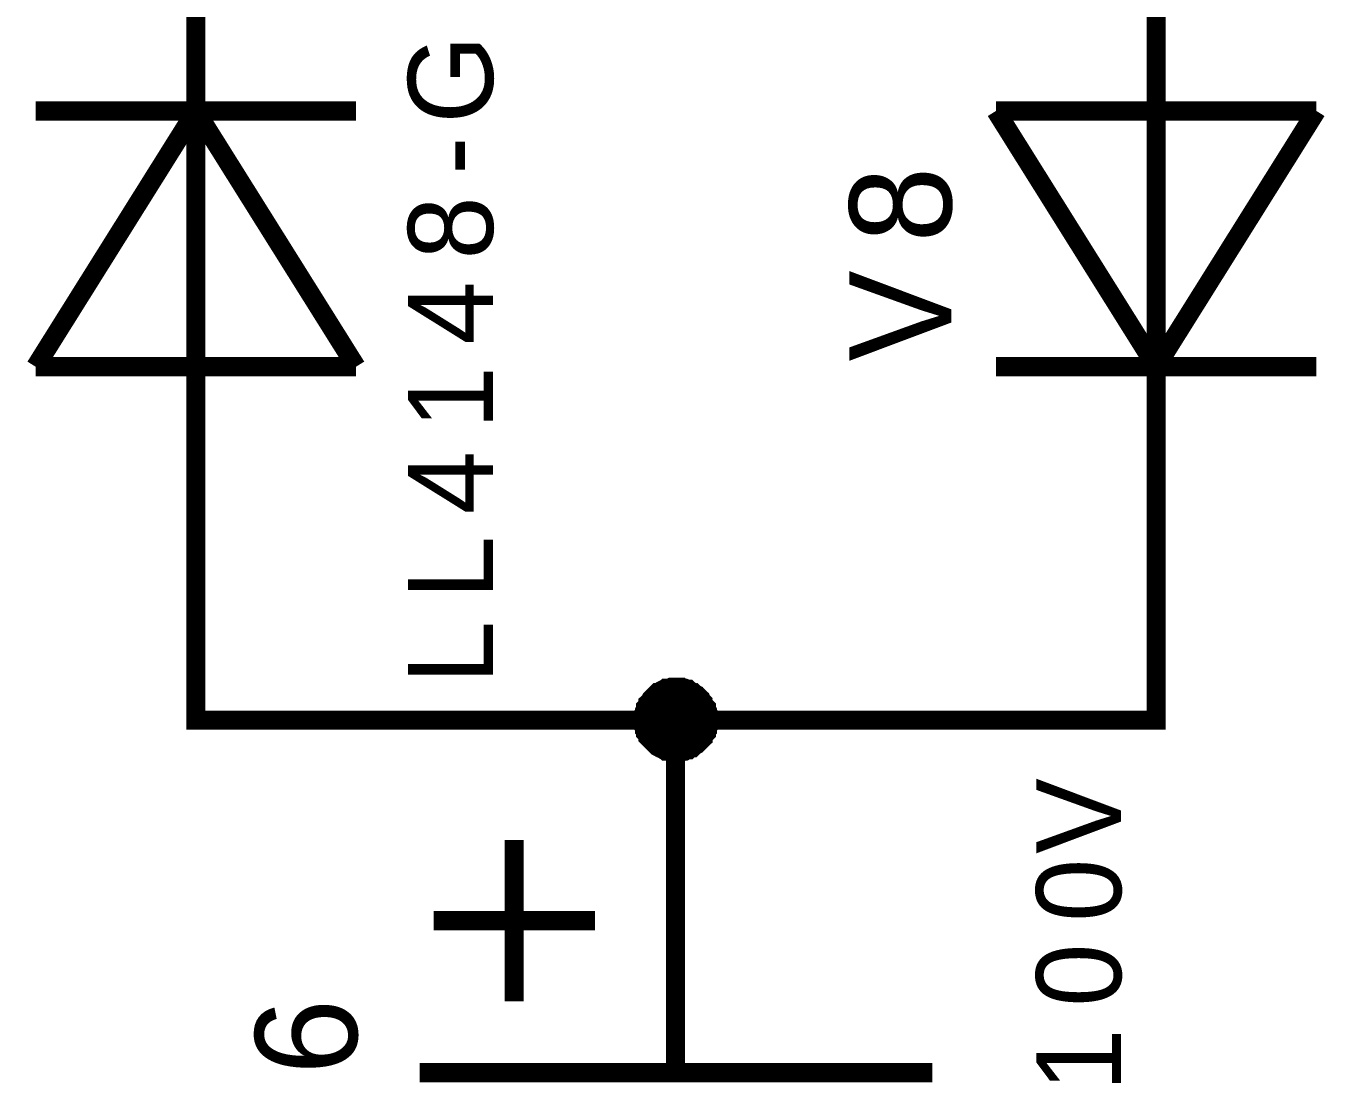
# Model space of a CAD drawing. Header units: millimetres. Extents: x 0 to 420, y 0 to 297.
# Drawn here: x 307.32 to 327.6, y 114.32 to 130.82 of the extents above; entities that cross this region are included whole.
import ezdxf

# ---------------------------------------------------------------- set-up
doc = ezdxf.new("R2010")
doc.units = ezdxf.units.MM
doc.layers.add('Sheet', color=255, linetype='Continuous')

msp = doc.modelspace()

# ---------------------------------------------------------------- linework, layer by layer
at = {"layer": 'Sheet'}
for points, const_width in [([(309.968, 129.987), (309.968, 132.488)], 0.3), ([(324.947, 129.987), (324.947, 132.488)], 0.3), ([(309.968, 124.986), (309.968, 129.987)], 0.3), ([(324.947, 129.987), (324.947, 124.986)], 0.3), ([(309.968, 129.49), (307.469, 125.5)], 0.3), ([(307.469, 129.49), (312.468, 129.49)], 0.3), ([(312.468, 125.5), (309.968, 129.49)], 0.3), ([(327.446, 129.49), (322.448, 129.49)], 0.3), ([(322.448, 129.49), (324.947, 125.5)], 0.3), ([(324.947, 125.5), (327.446, 129.49)], 0.3), ([(307.469, 125.5), (312.468, 125.5)], 0.3), ([(327.446, 125.5), (322.448, 125.5)], 0.3), ([(309.968, 124.986), (309.968, 122.486)], 0.3), ([(324.947, 124.986), (324.947, 122.486)], 0.3), ([(309.968, 122.486), (309.968, 119.986), (317.45, 119.986), (324.947, 119.986), (324.947, 122.486)], 0.3), ([(316.953, 119.986), (316.953, 120.019), (316.953, 120.035), (316.953, 120.068), (316.97, 120.085), (316.97, 120.118), (316.97, 120.135), (316.986, 120.168), (316.986, 120.184), (317.003, 120.201), (317.019, 120.234), (317.019, 120.251), (317.036, 120.267), (317.052, 120.284), (317.069, 120.317), (317.085, 120.333), (317.102, 120.35), (317.119, 120.366), (317.135, 120.383), (317.152, 120.4), (317.168, 120.416), (317.201, 120.416), (317.218, 120.433), (317.234, 120.449), (317.267, 120.466), (317.284, 120.466), (317.301, 120.482), (317.334, 120.482), (317.35, 120.482), (317.383, 120.499), (317.4, 120.499), (317.433, 120.499), (317.45, 120.499)], 0.3), ([(316.953, 119.986), (316.953, 120.019), (316.953, 120.035), (316.953, 120.068), (316.97, 120.085), (316.97, 120.118), (316.97, 120.135), (316.986, 120.168), (316.986, 120.184), (317.003, 120.201), (317.019, 120.234), (317.019, 120.251), (317.036, 120.267), (317.052, 120.284), (317.069, 120.317), (317.085, 120.333), (317.102, 120.35), (317.119, 120.366), (317.135, 120.383), (317.152, 120.4), (317.168, 120.416), (317.201, 120.416), (317.218, 120.433), (317.234, 120.449), (317.267, 120.466), (317.284, 120.466), (317.301, 120.482), (317.334, 120.482), (317.35, 120.482), (317.383, 120.499), (317.4, 120.499), (317.433, 120.499), (317.45, 120.499)], 0.3), ([(316.953, 119.986), (316.953, 120.019), (316.953, 120.035), (316.953, 120.068), (316.97, 120.085), (316.97, 120.118), (316.97, 120.135), (316.986, 120.168), (316.986, 120.184), (317.003, 120.201), (317.019, 120.234), (317.019, 120.251), (317.036, 120.267), (317.052, 120.284), (317.069, 120.317), (317.085, 120.333), (317.102, 120.35), (317.119, 120.366), (317.135, 120.383), (317.152, 120.4), (317.168, 120.416), (317.201, 120.416), (317.218, 120.433), (317.234, 120.449), (317.267, 120.466), (317.284, 120.466), (317.301, 120.482), (317.334, 120.482), (317.35, 120.482), (317.383, 120.499), (317.4, 120.499), (317.433, 120.499), (317.45, 120.499)], 0.3), ([(316.953, 119.986), (316.953, 120.019), (316.953, 120.035), (316.953, 120.068), (316.97, 120.085), (316.97, 120.118), (316.97, 120.135), (316.986, 120.168), (316.986, 120.184), (317.003, 120.201), (317.019, 120.234), (317.019, 120.251), (317.036, 120.267), (317.052, 120.284), (317.069, 120.317), (317.085, 120.333), (317.102, 120.35), (317.119, 120.366), (317.135, 120.383), (317.152, 120.4), (317.168, 120.416), (317.201, 120.416), (317.218, 120.433), (317.234, 120.449), (317.267, 120.466), (317.284, 120.466), (317.301, 120.482), (317.334, 120.482), (317.35, 120.482), (317.383, 120.499), (317.4, 120.499), (317.433, 120.499), (317.45, 120.499)], 0.3), ([(317.45, 120.499), (317.45, 120.499)], 0.3), ([(317.45, 120.499), (317.483, 120.499), (317.499, 120.499), (317.532, 120.499), (317.549, 120.482), (317.582, 120.482), (317.599, 120.482), (317.632, 120.466), (317.648, 120.466), (317.665, 120.449), (317.698, 120.433), (317.714, 120.416), (317.731, 120.416), (317.747, 120.4), (317.781, 120.383), (317.797, 120.366), (317.814, 120.35), (317.83, 120.333), (317.847, 120.317), (317.863, 120.284), (317.88, 120.267), (317.88, 120.251), (317.896, 120.234), (317.913, 120.201), (317.93, 120.184), (317.93, 120.168), (317.946, 120.135), (317.946, 120.118), (317.946, 120.085), (317.963, 120.068), (317.963, 120.035), (317.963, 120.019), (317.963, 119.986)], 0.3), ([(317.45, 120.499), (317.45, 120.499)], 0.3), ([(317.45, 120.499), (317.483, 120.499), (317.499, 120.499), (317.532, 120.499), (317.549, 120.482), (317.582, 120.482), (317.599, 120.482), (317.632, 120.466), (317.648, 120.466), (317.665, 120.449), (317.698, 120.433), (317.714, 120.416), (317.731, 120.416), (317.747, 120.4), (317.781, 120.383), (317.797, 120.366), (317.814, 120.35), (317.83, 120.333), (317.847, 120.317), (317.863, 120.284), (317.88, 120.267), (317.88, 120.251), (317.896, 120.234), (317.913, 120.201), (317.93, 120.184), (317.93, 120.168), (317.946, 120.135), (317.946, 120.118), (317.946, 120.085), (317.963, 120.068), (317.963, 120.035), (317.963, 120.019), (317.963, 119.986)], 0.3), ([(317.45, 120.499), (317.45, 120.499)], 0.3), ([(317.45, 120.499), (317.483, 120.499), (317.499, 120.499), (317.532, 120.499), (317.549, 120.482), (317.582, 120.482), (317.599, 120.482), (317.632, 120.466), (317.648, 120.466), (317.665, 120.449), (317.698, 120.433), (317.714, 120.416), (317.731, 120.416), (317.747, 120.4), (317.781, 120.383), (317.797, 120.366), (317.814, 120.35), (317.83, 120.333), (317.847, 120.317), (317.863, 120.284), (317.88, 120.267), (317.88, 120.251), (317.896, 120.234), (317.913, 120.201), (317.93, 120.184), (317.93, 120.168), (317.946, 120.135), (317.946, 120.118), (317.946, 120.085), (317.963, 120.068), (317.963, 120.035), (317.963, 120.019), (317.963, 119.986)], 0.3), ([(317.45, 120.499), (317.45, 120.499)], 0.3), ([(317.45, 120.499), (317.483, 120.499), (317.499, 120.499), (317.532, 120.499), (317.549, 120.482), (317.582, 120.482), (317.599, 120.482), (317.632, 120.466), (317.648, 120.466), (317.665, 120.449), (317.698, 120.433), (317.714, 120.416), (317.731, 120.416), (317.747, 120.4), (317.781, 120.383), (317.797, 120.366), (317.814, 120.35), (317.83, 120.333), (317.847, 120.317), (317.863, 120.284), (317.88, 120.267), (317.88, 120.251), (317.896, 120.234), (317.913, 120.201), (317.93, 120.184), (317.93, 120.168), (317.946, 120.135), (317.946, 120.118), (317.946, 120.085), (317.963, 120.068), (317.963, 120.035), (317.963, 120.019), (317.963, 119.986)], 0.3), ([(316.953, 119.986), (316.953, 120.019), (316.953, 120.035), (316.953, 120.068), (316.97, 120.085), (316.97, 120.118), (316.97, 120.135), (316.986, 120.168), (316.986, 120.184), (317.003, 120.201), (317.019, 120.234), (317.019, 120.251), (317.036, 120.267), (317.052, 120.284), (317.069, 120.317), (317.085, 120.333), (317.102, 120.35), (317.119, 120.366), (317.135, 120.383), (317.152, 120.4), (317.168, 120.416), (317.201, 120.416), (317.218, 120.433), (317.234, 120.449), (317.267, 120.466), (317.284, 120.466), (317.301, 120.482), (317.334, 120.482), (317.35, 120.482), (317.383, 120.499), (317.4, 120.499), (317.433, 120.499), (317.45, 120.499)], 0.0991), ([(316.953, 119.986), (316.953, 120.019), (316.953, 120.035), (316.953, 120.068), (316.97, 120.085), (316.97, 120.118), (316.97, 120.135), (316.986, 120.168), (316.986, 120.184), (317.003, 120.201), (317.019, 120.234), (317.019, 120.251), (317.036, 120.267), (317.052, 120.284), (317.069, 120.317), (317.085, 120.333), (317.102, 120.35), (317.119, 120.366), (317.135, 120.383), (317.152, 120.4), (317.168, 120.416), (317.201, 120.416), (317.218, 120.433), (317.234, 120.449), (317.267, 120.466), (317.284, 120.466), (317.301, 120.482), (317.334, 120.482), (317.35, 120.482), (317.383, 120.499), (317.4, 120.499), (317.433, 120.499), (317.45, 120.499)], 0.0991), ([(316.953, 119.986), (316.953, 120.019), (316.953, 120.035), (316.953, 120.068), (316.97, 120.085), (316.97, 120.118), (316.97, 120.135), (316.986, 120.168), (316.986, 120.184), (317.003, 120.201), (317.019, 120.234), (317.019, 120.251), (317.036, 120.267), (317.052, 120.284), (317.069, 120.317), (317.085, 120.333), (317.102, 120.35), (317.119, 120.366), (317.135, 120.383), (317.152, 120.4), (317.168, 120.416), (317.201, 120.416), (317.218, 120.433), (317.234, 120.449), (317.267, 120.466), (317.284, 120.466), (317.301, 120.482), (317.334, 120.482), (317.35, 120.482), (317.383, 120.499), (317.4, 120.499), (317.433, 120.499), (317.45, 120.499)], 0.0991), ([(316.953, 119.986), (316.953, 120.019), (316.953, 120.035), (316.953, 120.068), (316.97, 120.085), (316.97, 120.118), (316.97, 120.135), (316.986, 120.168), (316.986, 120.184), (317.003, 120.201), (317.019, 120.234), (317.019, 120.251), (317.036, 120.267), (317.052, 120.284), (317.069, 120.317), (317.085, 120.333), (317.102, 120.35), (317.119, 120.366), (317.135, 120.383), (317.152, 120.4), (317.168, 120.416), (317.201, 120.416), (317.218, 120.433), (317.234, 120.449), (317.267, 120.466), (317.284, 120.466), (317.301, 120.482), (317.334, 120.482), (317.35, 120.482), (317.383, 120.499), (317.4, 120.499), (317.433, 120.499), (317.45, 120.499)], 0.0991), ([(317.45, 120.499), (317.45, 120.499)], 0.0991), ([(317.45, 120.499), (317.483, 120.499), (317.499, 120.499), (317.532, 120.499), (317.549, 120.482), (317.582, 120.482), (317.599, 120.482), (317.632, 120.466), (317.648, 120.466), (317.665, 120.449), (317.698, 120.433), (317.714, 120.416), (317.731, 120.416), (317.747, 120.4), (317.781, 120.383), (317.797, 120.366), (317.814, 120.35), (317.83, 120.333), (317.847, 120.317), (317.863, 120.284), (317.88, 120.267), (317.88, 120.251), (317.896, 120.234), (317.913, 120.201), (317.93, 120.184), (317.93, 120.168), (317.946, 120.135), (317.946, 120.118), (317.946, 120.085), (317.963, 120.068), (317.963, 120.035), (317.963, 120.019), (317.963, 119.986)], 0.0991), ([(317.45, 120.499), (317.45, 120.499)], 0.0991), ([(317.45, 120.499), (317.483, 120.499), (317.499, 120.499), (317.532, 120.499), (317.549, 120.482), (317.582, 120.482), (317.599, 120.482), (317.632, 120.466), (317.648, 120.466), (317.665, 120.449), (317.698, 120.433), (317.714, 120.416), (317.731, 120.416), (317.747, 120.4), (317.781, 120.383), (317.797, 120.366), (317.814, 120.35), (317.83, 120.333), (317.847, 120.317), (317.863, 120.284), (317.88, 120.267), (317.88, 120.251), (317.896, 120.234), (317.913, 120.201), (317.93, 120.184), (317.93, 120.168), (317.946, 120.135), (317.946, 120.118), (317.946, 120.085), (317.963, 120.068), (317.963, 120.035), (317.963, 120.019), (317.963, 119.986)], 0.0991), ([(317.45, 120.499), (317.45, 120.499)], 0.0991), ([(317.45, 120.499), (317.483, 120.499), (317.499, 120.499), (317.532, 120.499), (317.549, 120.482), (317.582, 120.482), (317.599, 120.482), (317.632, 120.466), (317.648, 120.466), (317.665, 120.449), (317.698, 120.433), (317.714, 120.416), (317.731, 120.416), (317.747, 120.4), (317.781, 120.383), (317.797, 120.366), (317.814, 120.35), (317.83, 120.333), (317.847, 120.317), (317.863, 120.284), (317.88, 120.267), (317.88, 120.251), (317.896, 120.234), (317.913, 120.201), (317.93, 120.184), (317.93, 120.168), (317.946, 120.135), (317.946, 120.118), (317.946, 120.085), (317.963, 120.068), (317.963, 120.035), (317.963, 120.019), (317.963, 119.986)], 0.0991), ([(317.45, 120.499), (317.45, 120.499)], 0.0991), ([(317.45, 120.499), (317.483, 120.499), (317.499, 120.499), (317.532, 120.499), (317.549, 120.482), (317.582, 120.482), (317.599, 120.482), (317.632, 120.466), (317.648, 120.466), (317.665, 120.449), (317.698, 120.433), (317.714, 120.416), (317.731, 120.416), (317.747, 120.4), (317.781, 120.383), (317.797, 120.366), (317.814, 120.35), (317.83, 120.333), (317.847, 120.317), (317.863, 120.284), (317.88, 120.267), (317.88, 120.251), (317.896, 120.234), (317.913, 120.201), (317.93, 120.184), (317.93, 120.168), (317.946, 120.135), (317.946, 120.118), (317.946, 120.085), (317.963, 120.068), (317.963, 120.035), (317.963, 120.019), (317.963, 119.986)], 0.0991), ([(317.45, 119.489), (317.433, 119.489), (317.4, 119.489), (317.383, 119.489), (317.35, 119.505), (317.334, 119.505), (317.301, 119.505), (317.284, 119.522), (317.267, 119.522), (317.234, 119.539), (317.218, 119.555), (317.201, 119.555), (317.168, 119.572), (317.152, 119.588), (317.135, 119.605), (317.119, 119.621), (317.102, 119.638), (317.085, 119.654), (317.069, 119.671), (317.052, 119.688), (317.036, 119.704), (317.019, 119.721), (317.019, 119.754), (317.003, 119.77), (316.986, 119.787), (316.986, 119.82), (316.97, 119.837), (316.97, 119.853), (316.97, 119.886), (316.953, 119.903), (316.953, 119.936), (316.953, 119.952), (316.953, 119.986)], 0.3), ([(316.953, 119.986), (316.953, 119.986)], 0.3), ([(317.45, 119.489), (317.433, 119.489), (317.4, 119.489), (317.383, 119.489), (317.35, 119.505), (317.334, 119.505), (317.301, 119.505), (317.284, 119.522), (317.267, 119.522), (317.234, 119.539), (317.218, 119.555), (317.201, 119.555), (317.168, 119.572), (317.152, 119.588), (317.135, 119.605), (317.119, 119.621), (317.102, 119.638), (317.085, 119.654), (317.069, 119.671), (317.052, 119.688), (317.036, 119.704), (317.019, 119.721), (317.019, 119.754), (317.003, 119.77), (316.986, 119.787), (316.986, 119.82), (316.97, 119.837), (316.97, 119.853), (316.97, 119.886), (316.953, 119.903), (316.953, 119.936), (316.953, 119.952), (316.953, 119.986)], 0.3), ([(316.953, 119.986), (316.953, 119.986)], 0.3), ([(317.45, 119.489), (317.433, 119.489), (317.4, 119.489), (317.383, 119.489), (317.35, 119.505), (317.334, 119.505), (317.301, 119.505), (317.284, 119.522), (317.267, 119.522), (317.234, 119.539), (317.218, 119.555), (317.201, 119.555), (317.168, 119.572), (317.152, 119.588), (317.135, 119.605), (317.119, 119.621), (317.102, 119.638), (317.085, 119.654), (317.069, 119.671), (317.052, 119.688), (317.036, 119.704), (317.019, 119.721), (317.019, 119.754), (317.003, 119.77), (316.986, 119.787), (316.986, 119.82), (316.97, 119.837), (316.97, 119.853), (316.97, 119.886), (316.953, 119.903), (316.953, 119.936), (316.953, 119.952), (316.953, 119.986)], 0.3), ([(316.953, 119.986), (316.953, 119.986)], 0.3), ([(317.45, 119.489), (317.433, 119.489), (317.4, 119.489), (317.383, 119.489), (317.35, 119.505), (317.334, 119.505), (317.301, 119.505), (317.284, 119.522), (317.267, 119.522), (317.234, 119.539), (317.218, 119.555), (317.201, 119.555), (317.168, 119.572), (317.152, 119.588), (317.135, 119.605), (317.119, 119.621), (317.102, 119.638), (317.085, 119.654), (317.069, 119.671), (317.052, 119.688), (317.036, 119.704), (317.019, 119.721), (317.019, 119.754), (317.003, 119.77), (316.986, 119.787), (316.986, 119.82), (316.97, 119.837), (316.97, 119.853), (316.97, 119.886), (316.953, 119.903), (316.953, 119.936), (316.953, 119.952), (316.953, 119.986)], 0.3), ([(316.953, 119.986), (316.953, 119.986)], 0.3), ([(317.963, 119.986), (317.963, 119.952), (317.963, 119.936), (317.963, 119.903), (317.946, 119.886), (317.946, 119.853), (317.946, 119.837), (317.93, 119.82), (317.93, 119.787), (317.913, 119.77), (317.896, 119.754), (317.88, 119.721), (317.88, 119.704), (317.863, 119.688), (317.847, 119.671), (317.83, 119.654), (317.814, 119.638), (317.797, 119.621), (317.781, 119.605), (317.747, 119.588), (317.731, 119.572), (317.714, 119.555), (317.698, 119.555), (317.665, 119.539), (317.648, 119.522), (317.632, 119.522), (317.599, 119.505), (317.582, 119.505), (317.549, 119.505), (317.532, 119.489), (317.499, 119.489), (317.483, 119.489), (317.45, 119.489)], 0.3), ([(317.45, 119.986), (317.45, 117.485)], 0.3), ([(317.963, 119.986), (317.963, 119.952), (317.963, 119.936), (317.963, 119.903), (317.946, 119.886), (317.946, 119.853), (317.946, 119.837), (317.93, 119.82), (317.93, 119.787), (317.913, 119.77), (317.896, 119.754), (317.88, 119.721), (317.88, 119.704), (317.863, 119.688), (317.847, 119.671), (317.83, 119.654), (317.814, 119.638), (317.797, 119.621), (317.781, 119.605), (317.747, 119.588), (317.731, 119.572), (317.714, 119.555), (317.698, 119.555), (317.665, 119.539), (317.648, 119.522), (317.632, 119.522), (317.599, 119.505), (317.582, 119.505), (317.549, 119.505), (317.532, 119.489), (317.499, 119.489), (317.483, 119.489), (317.45, 119.489)], 0.3), ([(317.963, 119.986), (317.963, 119.952), (317.963, 119.936), (317.963, 119.903), (317.946, 119.886), (317.946, 119.853), (317.946, 119.837), (317.93, 119.82), (317.93, 119.787), (317.913, 119.77), (317.896, 119.754), (317.88, 119.721), (317.88, 119.704), (317.863, 119.688), (317.847, 119.671), (317.83, 119.654), (317.814, 119.638), (317.797, 119.621), (317.781, 119.605), (317.747, 119.588), (317.731, 119.572), (317.714, 119.555), (317.698, 119.555), (317.665, 119.539), (317.648, 119.522), (317.632, 119.522), (317.599, 119.505), (317.582, 119.505), (317.549, 119.505), (317.532, 119.489), (317.499, 119.489), (317.483, 119.489), (317.45, 119.489)], 0.3), ([(317.963, 119.986), (317.963, 119.952), (317.963, 119.936), (317.963, 119.903), (317.946, 119.886), (317.946, 119.853), (317.946, 119.837), (317.93, 119.82), (317.93, 119.787), (317.913, 119.77), (317.896, 119.754), (317.88, 119.721), (317.88, 119.704), (317.863, 119.688), (317.847, 119.671), (317.83, 119.654), (317.814, 119.638), (317.797, 119.621), (317.781, 119.605), (317.747, 119.588), (317.731, 119.572), (317.714, 119.555), (317.698, 119.555), (317.665, 119.539), (317.648, 119.522), (317.632, 119.522), (317.599, 119.505), (317.582, 119.505), (317.549, 119.505), (317.532, 119.489), (317.499, 119.489), (317.483, 119.489), (317.45, 119.489)], 0.3), ([(317.963, 119.986), (317.963, 119.986), (317.963, 119.986), (317.963, 119.986), (317.963, 119.986), (317.963, 119.986), (317.963, 119.986), (317.963, 119.986), (317.963, 119.986), (317.963, 119.986), (317.963, 119.986), (317.963, 119.986), (317.963, 119.986), (317.963, 119.986), (317.963, 119.986), (317.963, 119.986), (317.963, 119.986), (317.963, 119.986), (317.963, 119.986), (317.963, 119.986), (317.963, 119.986), (317.963, 119.986), (317.963, 119.986), (317.963, 119.986), (317.963, 119.986), (317.963, 119.986), (317.963, 119.986), (317.963, 119.986), (317.963, 119.986), (317.963, 119.986), (317.963, 119.986), (317.963, 119.986), (317.963, 119.986)], 0.3), ([(317.963, 119.986), (317.963, 119.986)], 0.3), ([(317.963, 119.986), (317.963, 119.986), (317.963, 119.986), (317.963, 119.986), (317.963, 119.986), (317.963, 119.986), (317.963, 119.986), (317.963, 119.986), (317.963, 119.986), (317.963, 119.986), (317.963, 119.986), (317.963, 119.986), (317.963, 119.986), (317.963, 119.986), (317.963, 119.986), (317.963, 119.986), (317.963, 119.986), (317.963, 119.986), (317.963, 119.986), (317.963, 119.986), (317.963, 119.986), (317.963, 119.986), (317.963, 119.986), (317.963, 119.986), (317.963, 119.986), (317.963, 119.986), (317.963, 119.986), (317.963, 119.986), (317.963, 119.986), (317.963, 119.986), (317.963, 119.986), (317.963, 119.986), (317.963, 119.986)], 0.3), ([(317.963, 119.986), (317.963, 119.986)], 0.3), ([(317.963, 119.986), (317.963, 119.986), (317.963, 119.986), (317.963, 119.986), (317.963, 119.986), (317.963, 119.986), (317.963, 119.986), (317.963, 119.986), (317.963, 119.986), (317.963, 119.986), (317.963, 119.986), (317.963, 119.986), (317.963, 119.986), (317.963, 119.986), (317.963, 119.986), (317.963, 119.986), (317.963, 119.986), (317.963, 119.986), (317.963, 119.986), (317.963, 119.986), (317.963, 119.986), (317.963, 119.986), (317.963, 119.986), (317.963, 119.986), (317.963, 119.986), (317.963, 119.986), (317.963, 119.986), (317.963, 119.986), (317.963, 119.986), (317.963, 119.986), (317.963, 119.986), (317.963, 119.986), (317.963, 119.986)], 0.3), ([(317.963, 119.986), (317.963, 119.986)], 0.3), ([(317.963, 119.986), (317.963, 119.986), (317.963, 119.986), (317.963, 119.986), (317.963, 119.986), (317.963, 119.986), (317.963, 119.986), (317.963, 119.986), (317.963, 119.986), (317.963, 119.986), (317.963, 119.986), (317.963, 119.986), (317.963, 119.986), (317.963, 119.986), (317.963, 119.986), (317.963, 119.986), (317.963, 119.986), (317.963, 119.986), (317.963, 119.986), (317.963, 119.986), (317.963, 119.986), (317.963, 119.986), (317.963, 119.986), (317.963, 119.986), (317.963, 119.986), (317.963, 119.986), (317.963, 119.986), (317.963, 119.986), (317.963, 119.986), (317.963, 119.986), (317.963, 119.986), (317.963, 119.986), (317.963, 119.986)], 0.3), ([(317.963, 119.986), (317.963, 119.986)], 0.3), ([(317.45, 119.489), (317.433, 119.489), (317.4, 119.489), (317.383, 119.489), (317.35, 119.505), (317.334, 119.505), (317.301, 119.505), (317.284, 119.522), (317.267, 119.522), (317.234, 119.539), (317.218, 119.555), (317.201, 119.555), (317.168, 119.572), (317.152, 119.588), (317.135, 119.605), (317.119, 119.621), (317.102, 119.638), (317.085, 119.654), (317.069, 119.671), (317.052, 119.688), (317.036, 119.704), (317.019, 119.721), (317.019, 119.754), (317.003, 119.77), (316.986, 119.787), (316.986, 119.82), (316.97, 119.837), (316.97, 119.853), (316.97, 119.886), (316.953, 119.903), (316.953, 119.936), (316.953, 119.952), (316.953, 119.986)], 0.0991), ([(316.953, 119.986), (316.953, 119.986)], 0.0991), ([(317.45, 119.489), (317.433, 119.489), (317.4, 119.489), (317.383, 119.489), (317.35, 119.505), (317.334, 119.505), (317.301, 119.505), (317.284, 119.522), (317.267, 119.522), (317.234, 119.539), (317.218, 119.555), (317.201, 119.555), (317.168, 119.572), (317.152, 119.588), (317.135, 119.605), (317.119, 119.621), (317.102, 119.638), (317.085, 119.654), (317.069, 119.671), (317.052, 119.688), (317.036, 119.704), (317.019, 119.721), (317.019, 119.754), (317.003, 119.77), (316.986, 119.787), (316.986, 119.82), (316.97, 119.837), (316.97, 119.853), (316.97, 119.886), (316.953, 119.903), (316.953, 119.936), (316.953, 119.952), (316.953, 119.986)], 0.0991), ([(316.953, 119.986), (316.953, 119.986)], 0.0991), ([(317.45, 119.489), (317.433, 119.489), (317.4, 119.489), (317.383, 119.489), (317.35, 119.505), (317.334, 119.505), (317.301, 119.505), (317.284, 119.522), (317.267, 119.522), (317.234, 119.539), (317.218, 119.555), (317.201, 119.555), (317.168, 119.572), (317.152, 119.588), (317.135, 119.605), (317.119, 119.621), (317.102, 119.638), (317.085, 119.654), (317.069, 119.671), (317.052, 119.688), (317.036, 119.704), (317.019, 119.721), (317.019, 119.754), (317.003, 119.77), (316.986, 119.787), (316.986, 119.82), (316.97, 119.837), (316.97, 119.853), (316.97, 119.886), (316.953, 119.903), (316.953, 119.936), (316.953, 119.952), (316.953, 119.986)], 0.0991), ([(316.953, 119.986), (316.953, 119.986)], 0.0991), ([(317.45, 119.489), (317.433, 119.489), (317.4, 119.489), (317.383, 119.489), (317.35, 119.505), (317.334, 119.505), (317.301, 119.505), (317.284, 119.522), (317.267, 119.522), (317.234, 119.539), (317.218, 119.555), (317.201, 119.555), (317.168, 119.572), (317.152, 119.588), (317.135, 119.605), (317.119, 119.621), (317.102, 119.638), (317.085, 119.654), (317.069, 119.671), (317.052, 119.688), (317.036, 119.704), (317.019, 119.721), (317.019, 119.754), (317.003, 119.77), (316.986, 119.787), (316.986, 119.82), (316.97, 119.837), (316.97, 119.853), (316.97, 119.886), (316.953, 119.903), (316.953, 119.936), (316.953, 119.952), (316.953, 119.986)], 0.0991), ([(316.953, 119.986), (316.953, 119.986)], 0.0991), ([(317.963, 119.986), (317.963, 119.952), (317.963, 119.936), (317.963, 119.903), (317.946, 119.886), (317.946, 119.853), (317.946, 119.837), (317.93, 119.82), (317.93, 119.787), (317.913, 119.77), (317.896, 119.754), (317.88, 119.721), (317.88, 119.704), (317.863, 119.688), (317.847, 119.671), (317.83, 119.654), (317.814, 119.638), (317.797, 119.621), (317.781, 119.605), (317.747, 119.588), (317.731, 119.572), (317.714, 119.555), (317.698, 119.555), (317.665, 119.539), (317.648, 119.522), (317.632, 119.522), (317.599, 119.505), (317.582, 119.505), (317.549, 119.505), (317.532, 119.489), (317.499, 119.489), (317.483, 119.489), (317.45, 119.489)], 0.0991), ([(317.963, 119.986), (317.963, 119.952), (317.963, 119.936), (317.963, 119.903), (317.946, 119.886), (317.946, 119.853), (317.946, 119.837), (317.93, 119.82), (317.93, 119.787), (317.913, 119.77), (317.896, 119.754), (317.88, 119.721), (317.88, 119.704), (317.863, 119.688), (317.847, 119.671), (317.83, 119.654), (317.814, 119.638), (317.797, 119.621), (317.781, 119.605), (317.747, 119.588), (317.731, 119.572), (317.714, 119.555), (317.698, 119.555), (317.665, 119.539), (317.648, 119.522), (317.632, 119.522), (317.599, 119.505), (317.582, 119.505), (317.549, 119.505), (317.532, 119.489), (317.499, 119.489), (317.483, 119.489), (317.45, 119.489)], 0.0991), ([(317.963, 119.986), (317.963, 119.952), (317.963, 119.936), (317.963, 119.903), (317.946, 119.886), (317.946, 119.853), (317.946, 119.837), (317.93, 119.82), (317.93, 119.787), (317.913, 119.77), (317.896, 119.754), (317.88, 119.721), (317.88, 119.704), (317.863, 119.688), (317.847, 119.671), (317.83, 119.654), (317.814, 119.638), (317.797, 119.621), (317.781, 119.605), (317.747, 119.588), (317.731, 119.572), (317.714, 119.555), (317.698, 119.555), (317.665, 119.539), (317.648, 119.522), (317.632, 119.522), (317.599, 119.505), (317.582, 119.505), (317.549, 119.505), (317.532, 119.489), (317.499, 119.489), (317.483, 119.489), (317.45, 119.489)], 0.0991), ([(317.963, 119.986), (317.963, 119.952), (317.963, 119.936), (317.963, 119.903), (317.946, 119.886), (317.946, 119.853), (317.946, 119.837), (317.93, 119.82), (317.93, 119.787), (317.913, 119.77), (317.896, 119.754), (317.88, 119.721), (317.88, 119.704), (317.863, 119.688), (317.847, 119.671), (317.83, 119.654), (317.814, 119.638), (317.797, 119.621), (317.781, 119.605), (317.747, 119.588), (317.731, 119.572), (317.714, 119.555), (317.698, 119.555), (317.665, 119.539), (317.648, 119.522), (317.632, 119.522), (317.599, 119.505), (317.582, 119.505), (317.549, 119.505), (317.532, 119.489), (317.499, 119.489), (317.483, 119.489), (317.45, 119.489)], 0.0991), ([(317.963, 119.986), (317.963, 119.986), (317.963, 119.986), (317.963, 119.986), (317.963, 119.986), (317.963, 119.986), (317.963, 119.986), (317.963, 119.986), (317.963, 119.986), (317.963, 119.986), (317.963, 119.986), (317.963, 119.986), (317.963, 119.986), (317.963, 119.986), (317.963, 119.986), (317.963, 119.986), (317.963, 119.986), (317.963, 119.986), (317.963, 119.986), (317.963, 119.986), (317.963, 119.986), (317.963, 119.986), (317.963, 119.986), (317.963, 119.986), (317.963, 119.986), (317.963, 119.986), (317.963, 119.986), (317.963, 119.986), (317.963, 119.986), (317.963, 119.986), (317.963, 119.986), (317.963, 119.986), (317.963, 119.986)], 0.0991), ([(317.963, 119.986), (317.963, 119.986)], 0.0991), ([(317.963, 119.986), (317.963, 119.986), (317.963, 119.986), (317.963, 119.986), (317.963, 119.986), (317.963, 119.986), (317.963, 119.986), (317.963, 119.986), (317.963, 119.986), (317.963, 119.986), (317.963, 119.986), (317.963, 119.986), (317.963, 119.986), (317.963, 119.986), (317.963, 119.986), (317.963, 119.986), (317.963, 119.986), (317.963, 119.986), (317.963, 119.986), (317.963, 119.986), (317.963, 119.986), (317.963, 119.986), (317.963, 119.986), (317.963, 119.986), (317.963, 119.986), (317.963, 119.986), (317.963, 119.986), (317.963, 119.986), (317.963, 119.986), (317.963, 119.986), (317.963, 119.986), (317.963, 119.986), (317.963, 119.986)], 0.0991), ([(317.963, 119.986), (317.963, 119.986)], 0.0991), ([(317.963, 119.986), (317.963, 119.986), (317.963, 119.986), (317.963, 119.986), (317.963, 119.986), (317.963, 119.986), (317.963, 119.986), (317.963, 119.986), (317.963, 119.986), (317.963, 119.986), (317.963, 119.986), (317.963, 119.986), (317.963, 119.986), (317.963, 119.986), (317.963, 119.986), (317.963, 119.986), (317.963, 119.986), (317.963, 119.986), (317.963, 119.986), (317.963, 119.986), (317.963, 119.986), (317.963, 119.986), (317.963, 119.986), (317.963, 119.986), (317.963, 119.986), (317.963, 119.986), (317.963, 119.986), (317.963, 119.986), (317.963, 119.986), (317.963, 119.986), (317.963, 119.986), (317.963, 119.986), (317.963, 119.986)], 0.0991), ([(317.963, 119.986), (317.963, 119.986)], 0.0991), ([(317.963, 119.986), (317.963, 119.986), (317.963, 119.986), (317.963, 119.986), (317.963, 119.986), (317.963, 119.986), (317.963, 119.986), (317.963, 119.986), (317.963, 119.986), (317.963, 119.986), (317.963, 119.986), (317.963, 119.986), (317.963, 119.986), (317.963, 119.986), (317.963, 119.986), (317.963, 119.986), (317.963, 119.986), (317.963, 119.986), (317.963, 119.986), (317.963, 119.986), (317.963, 119.986), (317.963, 119.986), (317.963, 119.986), (317.963, 119.986), (317.963, 119.986), (317.963, 119.986), (317.963, 119.986), (317.963, 119.986), (317.963, 119.986), (317.963, 119.986), (317.963, 119.986), (317.963, 119.986), (317.963, 119.986)], 0.0991), ([(317.963, 119.986), (317.963, 119.986)], 0.0991), ([(314.934, 115.598), (314.934, 118.114)], 0.3), ([(317.45, 114.488), (317.45, 117.485)], 0.3), ([(313.676, 116.856), (316.192, 116.856)], 0.3), ([(313.461, 114.488), (321.455, 114.488)], 0.3)]:
    msp.add_lwpolyline(points, dxfattribs=dict(at, const_width=const_width))
at = {"layer": 'Sheet', "const_width": 0.508}
msp.add_lwpolyline([(317.246, 120, 1), (317.754, 120, 1)], format="xyb", close=True, dxfattribs=at)

# ---------------------------------------------------------------- texts
at = {"layer": 'Sheet'}
for s, height, p in [('G', 1.325, (314.603, 129.292)), ('-', 1.325, (314.603, 128.497)), ('8', 1.59, (321.753, 127.437)), ('8', 1.325, (314.603, 127.172)), ('V', 1.59, (321.753, 125.583)), ('4', 1.325, (314.603, 125.847)), ('1', 1.325, (314.603, 124.523)), ('4', 1.325, (314.603, 123.198)), ('L', 1.325, (314.603, 121.873)), ('L', 1.325, (314.603, 120.549)), ('V', 1.325, (324.401, 117.899)), ('0', 1.325, (324.401, 116.839)), ('0', 1.325, (324.401, 115.515)), ('6', 1.59, (312.484, 114.455)), ('1', 1.325, (324.401, 114.19))]:
    msp.add_text(s, height=height, rotation=90, dxfattribs=at).set_placement(p)

doc.saveas('drawing.dxf')
